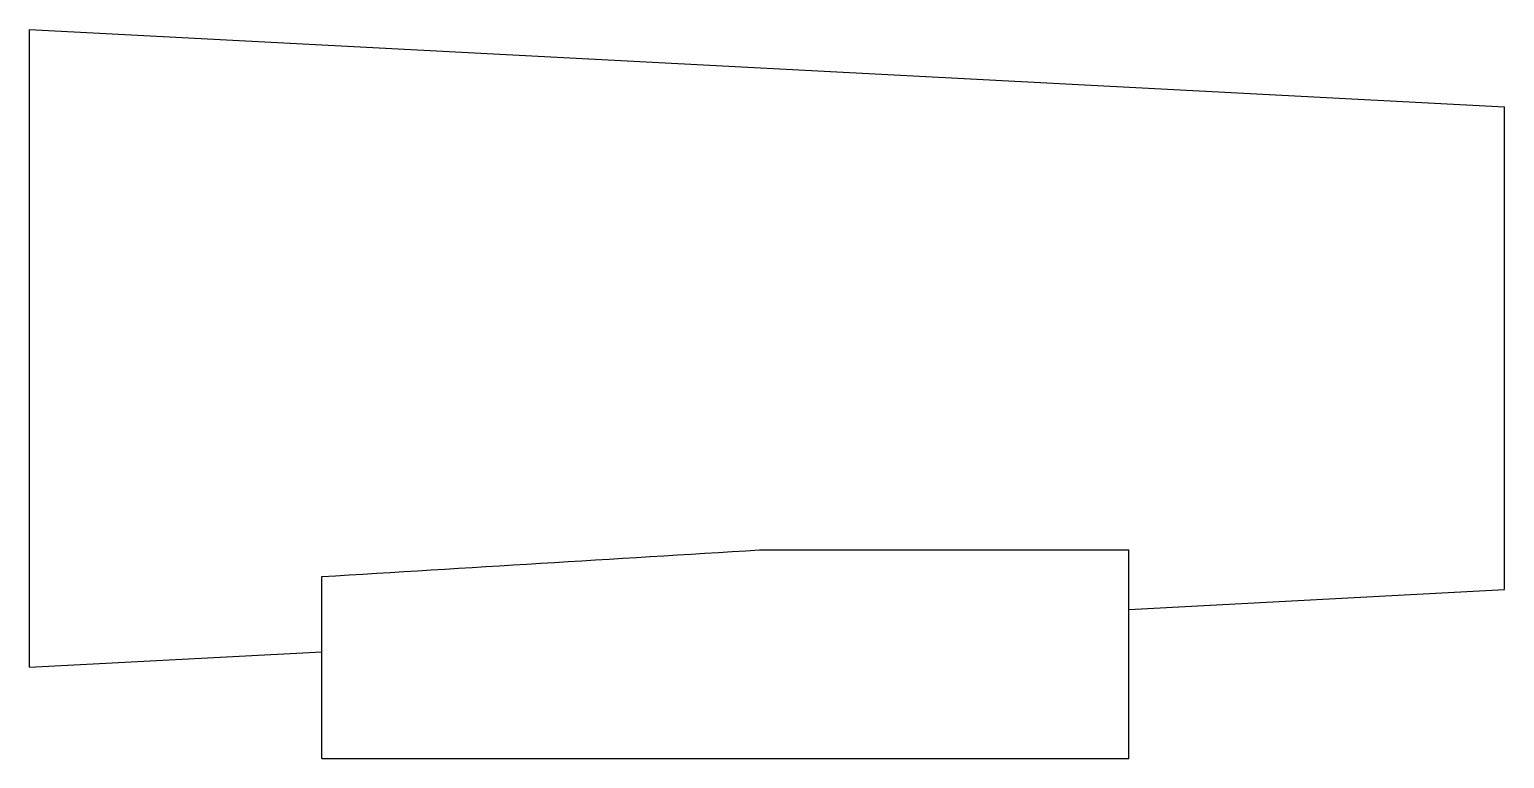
# Model space of a CAD drawing. Extents: x 135 to 285, y 72 to 178.
# Drawn here: x 247.08 to 282.41, y 72.27 to 89.74 of the extents above.
import ezdxf

# ---------------------------------------------------------------- set-up
doc = ezdxf.new("R2010")
doc.units = 0
doc.header["$LTSCALE"] = 0.5
doc.header["$MEASUREMENT"] = 0
doc.layers.add('VISIBLE', color=7, linetype='CONTINUOUS')

msp = doc.modelspace()

# ---------------------------------------------------------------- linework, layer by layer
at = {"layer": 'VISIBLE'}
for p, q in [((247.081, 89.739), (282.414, 87.888)), ((247.081, 74.458), (247.081, 89.739)), ((282.414, 76.318), (282.414, 87.888)), ((264.57, 77.272), (273.414, 77.272)), ((264.57, 77.272), (273.414, 77.272)), ((273.414, 72.272), (273.414, 77.272)), ((254.081, 72.272), (254.081, 76.632)), ((273.414, 75.844), (282.414, 76.318)), ((247.081, 74.458), (254.081, 74.826)), ((254.081, 72.272), (273.414, 72.272))]:
    msp.add_line(p, q, dxfattribs=at)
msp.add_arc((-453.059, 11748.016), 11692.787, 273.4671671, 273.5186627, dxfattribs=at)

doc.saveas('drawing.dxf')
